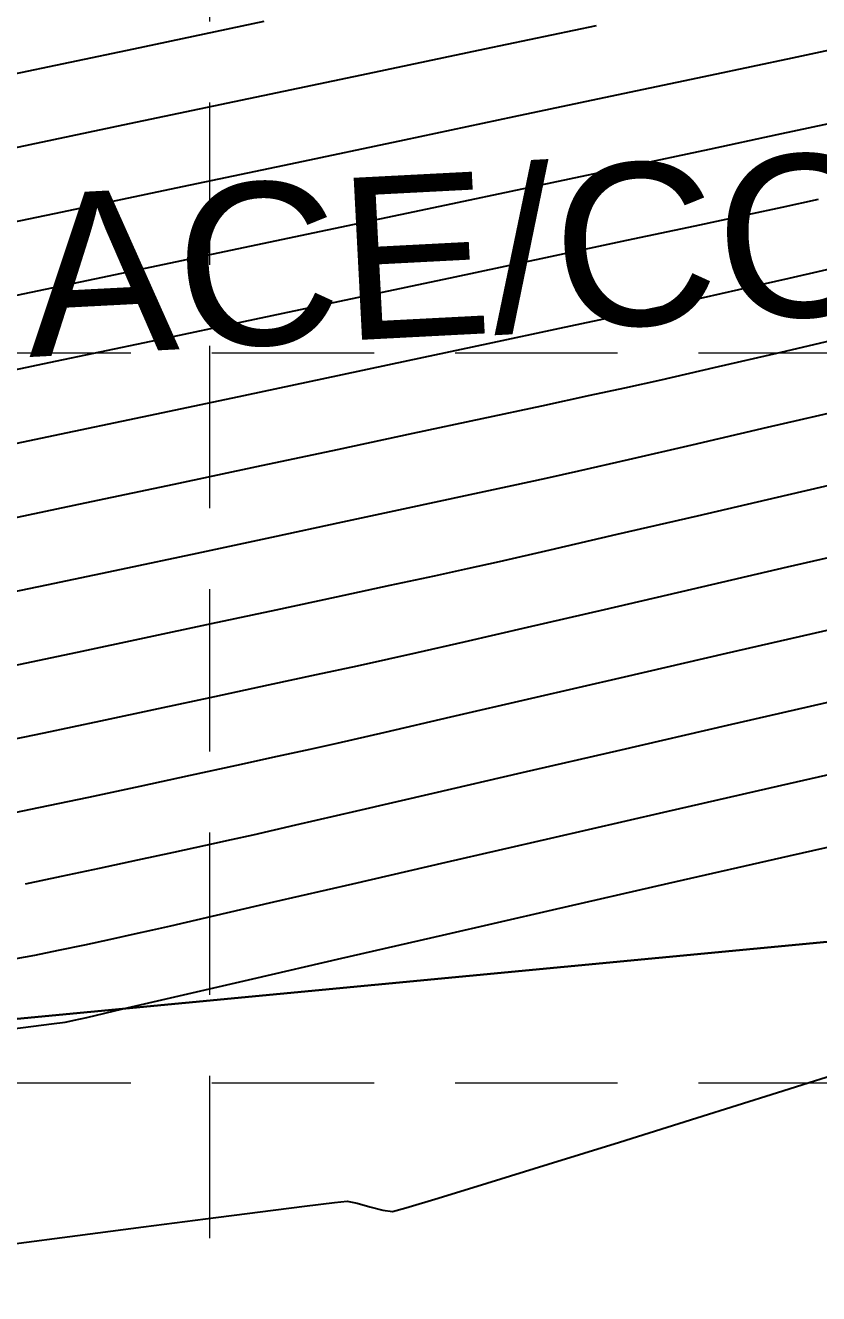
# Model space of a CAD drawing. Header units: inches. Extents: x 2547543 to 2548696, y 7125653 to 7126375.
# Drawn here: x 2547736.99 to 2547756.55, y 7125901.18 to 7125932.45 of the extents above; entities that cross this region are included whole.
import ezdxf

# ---------------------------------------------------------------- set-up
doc = ezdxf.new("R2010")
doc.units = ezdxf.units.IN
doc.header["$MEASUREMENT"] = 0
doc.linetypes.add('HIDDEN', pattern=[0.375, 0.25, -0.125])
for name, color, linetype in [('GRID', 254, 'HIDDEN'), ('V-AREA', 6, 'Continuous'), ('V-PROP-E', 3, 'Continuous'), ('V-PROP-SUBD-IDEN-N', 7, 'Continuous'), ('V-TOPO-MAJR-E', 6, 'Continuous'), ('V-TOPO-MINR-E', 14, 'Continuous')]:
    doc.layers.add(name, color=color, linetype=linetype)
doc.styles.get("Standard").update_dxf_attribs({"font": 'ARIAL.TTF'})

msp = doc.modelspace()

# ---------------------------------------------------------------- linework, layer by layer
at = {"layer": 'GRID', "color": 252, "linetype": 'HIDDEN', "lineweight": 0, "ltscale": 16}
for p, q in [((2547741.52313214, 7126356.547205457), (2547741.52313214, 7125726.296813901)), ((2547561.583313602, 7125924.376313471), (2548677.583313586, 7125924.376313471)), ((2547561.583313602, 7125906.376313471), (2548677.583313586, 7125906.376313471))]:
    msp.add_line(p, q, dxfattribs=at)
at = {"layer": 'V-AREA', "color": 7}
msp.add_line((2547666.211702047, 7125901.243125121), (2547799.012335579, 7125913.874504047), dxfattribs=at)
at = {"layer": 'V-PROP-E', "color": 7}
msp.add_line((2547799.012335579, 7125913.874504048), (2547666.211702047, 7125901.243125121), dxfattribs=at)
at = {"layer": 'V-TOPO-MAJR-E', "color": 35}
for points, elevation in [([(2547755.897154035, 7125931.65059773), (2547757.55294451, 7125932.002142238)], 575), ([(2547737.904724526, 7125927.855258941), (2547740.703842878, 7125928.44250093)], 575), ([(2547755.286973188, 7125922.537992883), (2547757.364526437, 7125923.020364459)], 570), ([(2547744.81476844, 7125920.205499886), (2547746.424456847, 7125920.551033174)], 570), ([(2547755.637359215, 7125913.713631561), (2547758.60419351, 7125914.386670048)], 565), ([(2547752.725555179, 7125913.048948716), (2547755.637359215, 7125913.713631561)], 565), ([(2547749.943147483, 7125912.410645229), (2547752.725555179, 7125913.048948716)], 565), ([(2547740.574866959, 7125910.245648107), (2547741.594801732, 7125910.48169911)], 565), ([(2547737.222305476, 7125909.525712142), (2547737.804935497, 7125909.64369111)], 565), ([(2547738.449202531, 7125909.779742486), (2547739.092976508, 7125909.918645037)], 565), ([(2547736.763442537, 7125909.441026811), (2547737.222305476, 7125909.525712142)], 565)]:
    msp.add_lwpolyline(points, dxfattribs=dict(at, elevation=elevation))
at = {"layer": 'V-TOPO-MAJR-E', "color": 35, "extrusion": (0.2073899714613969, -0.9782583502006212, 0), "elevation": -6442623.117354749}
msp.add_lwpolyline([(3970208.182490291, 575.0000000000009), (3970210.24231714, 575.0000000000009)], dxfattribs=at)
at = {"layer": 'V-TOPO-MAJR-E', "color": 35, "extrusion": (0.2071207474538189, -0.9783153867614326, 0), "elevation": -6443715.472474772}
msp.add_lwpolyline([(3968432.665679939, 575), (3968435.025847827, 575)], dxfattribs=at)
at = {"layer": 'V-TOPO-MAJR-E', "color": 35, "extrusion": (0.2068462416188072, -0.9783734626042215, 0), "elevation": -6444828.689580818}
msp.add_lwpolyline([(3966621.925212322, 575), (3966624.518933235, 575)], dxfattribs=at)
at = {"layer": 'V-TOPO-MAJR-E', "color": 35, "extrusion": (0.2065478648539977, -0.9784364974408174, 0), "elevation": -6446038.060541204}
msp.add_lwpolyline([(3964653.549671693, 575), (3964656.310157703, 575)], dxfattribs=at)
at = {"layer": 'V-TOPO-MAJR-E', "color": 35, "extrusion": (0.2062088821319386, -0.9785079953326372, 0), "elevation": -6447411.191474453}
msp.add_lwpolyline([(3962417.280677725, 575.0000000000009), (3962420.141141038, 575.0000000000009)], dxfattribs=at)
at = {"layer": 'V-TOPO-MAJR-E', "color": 35, "extrusion": (0.2058100170865926, -0.978591966483895, 0), "elevation": -6449025.769780396}
msp.add_lwpolyline([(3959786.039973618, 575.0000000000009), (3959788.933626625, 575.0000000000009)], dxfattribs=at)
at = {"layer": 'V-TOPO-MAJR-E', "color": 35, "extrusion": (0.2047166564576023, -0.9788212761116404, 0), "elevation": -6453445.411378543}
msp.add_lwpolyline([(3952573.432116331, 575), (3952576.191787162, 575)], dxfattribs=at)
at = {"layer": 'V-TOPO-MAJR-E', "color": 35, "extrusion": (0.2262009868238918, -0.9740806504391193, 0), "elevation": -6364918.500687766}
msp.add_lwpolyline([(4093607.929728514, 570.0000000000009), (4093609.83721915, 570.0000000000009)], dxfattribs=at)
at = {"layer": 'V-TOPO-MAJR-E', "color": 35, "extrusion": (0.2254604135021477, -0.9742523297090137, 0), "elevation": -6368028.672012178}
msp.add_lwpolyline([(4088766.443880362, 570), (4088768.05837215, 570)], dxfattribs=at)
at = {"layer": 'V-TOPO-MAJR-E', "color": 35, "extrusion": (0.2232805449271099, -0.9747542245392185, 0), "elevation": -6377158.899503082}
msp.add_lwpolyline([(4074510.320665821, 570.0000000000009), (4074511.574490853, 570.0000000000009)], dxfattribs=at)
at = {"layer": 'V-TOPO-MAJR-E', "color": 35, "extrusion": (0.2101840479543218, -0.9776618362120592, 0), "elevation": -6431244.914433613}
msp.add_lwpolyline([(3988591.896582155, 570.0000000000005), (3988592.75579723, 570.0000000000005)], dxfattribs=at)
at = {"layer": 'V-TOPO-MAJR-E', "color": 35, "extrusion": (0.2172336697024791, -0.9761196303464008, 0), "elevation": -6402294.604235828}
msp.add_lwpolyline([(4034898.650722118, 570.0000000000005), (4034899.476231898, 570.0000000000005)], dxfattribs=at)
at = {"layer": 'V-TOPO-MAJR-E', "color": 35, "extrusion": (0.2104470313099369, -0.9776052613467433, 0), "elevation": -6430171.750828846}
msp.add_lwpolyline([(3990320.576745955, 570.0000000000005), (3990321.756669719, 570.0000000000005)], dxfattribs=at)
at = {"layer": 'V-TOPO-MAJR-E', "color": 35, "extrusion": (0.2102825789145865, -0.9776406481959672, 0), "elevation": -6430842.897949835}
msp.add_lwpolyline([(3989237.416456656, 570.0000000000009), (3989238.858760865, 570.0000000000009)], dxfattribs=at)
at = {"layer": 'V-TOPO-MAJR-E', "color": 35, "extrusion": (0.2092745178749184, -0.9778569303166085, 0), "elevation": -6434952.390052225}
msp.add_lwpolyline([(3982601.647139225, 570), (3982603.439220651, 570)], dxfattribs=at)
at = {"layer": 'V-TOPO-MAJR-E', "color": 35, "extrusion": (-0.2084633015459971, 0.9780301896713325, 0), "elevation": 6438253.793097961}
msp.add_lwpolyline([(-3977260.525453627, 570.0000000000005), (-3977262.40493316, 570.0000000000005)], dxfattribs=at)
at = {"layer": 'V-TOPO-MAJR-E', "color": 35, "extrusion": (0.2073979921752192, -0.9782566497814813, 0), "elevation": -6442581.662199385}
msp.add_lwpolyline([(3970244.269906302, 570), (3970246.178458472, 570)], dxfattribs=at)
at = {"layer": 'V-TOPO-MAJR-E', "color": 35, "extrusion": (0.2059909743396733, -0.9785538914595312, 0), "elevation": -6448284.497049128}
msp.add_lwpolyline([(3960973.389738802, 570.0000000000005), (3960975.26904013, 570.0000000000005)], dxfattribs=at)
at = {"layer": 'V-TOPO-MAJR-E', "color": 35, "extrusion": (0.2040877358888432, -0.9789526015388926, 0), "elevation": -6455974.624648995}
msp.add_lwpolyline([(3948425.084253497, 570), (3948426.87598381, 570)], dxfattribs=at)
at = {"layer": 'V-TOPO-MAJR-E', "color": 35, "extrusion": (0.2244391281288406, -0.9744881106328418, 0), "elevation": -6372302.145654464}
msp.add_lwpolyline([(4082082.950876767, 565.0000000000005), (4082085.59703042, 565.0000000000005)], dxfattribs=at)
at = {"layer": 'V-TOPO-MAJR-E', "color": 35, "extrusion": (0.2250947975090195, -0.9743368678924007, 0), "elevation": -6369553.923287822}
msp.add_lwpolyline([(4086367.503657248, 565), (4086369.864767504, 565)], dxfattribs=at)
at = {"layer": 'V-TOPO-MAJR-E', "color": 35, "extrusion": (0.2255619790756021, -0.9742288199368246, 0), "elevation": -6367593.723611588}
msp.add_lwpolyline([(4089419.319856311, 565.0000000000009), (4089421.319409337, 565.0000000000009)], dxfattribs=at)
at = {"layer": 'V-TOPO-MAJR-E', "color": 35, "extrusion": (0.2257785477008978, -0.9741786527111305, 0), "elevation": -6366684.475210261}
msp.add_lwpolyline([(4090833.193884688, 565.0000000000005), (4090834.755365754, 565.0000000000005)], dxfattribs=at)
at = {"layer": 'V-TOPO-MAJR-E', "color": 35, "extrusion": (-0.2227528512650393, 0.9748749495465023, 0), "elevation": 6379354.913863859}
msp.add_lwpolyline([(-4071044.833664089, 565.0000000000009), (-4071045.289457875, 565.0000000000009)], dxfattribs=at)
at = {"layer": 'V-TOPO-MAJR-E', "color": 35, "extrusion": (0.2127432671614766, -0.977108132336161, 0), "elevation": -6420770.193288139}
msp.add_lwpolyline([(4005405.944409018, 565.0000000000009), (4005406.539175177, 565.0000000000009)], dxfattribs=at)
at = {"layer": 'V-TOPO-MAJR-E', "color": 35, "extrusion": (0.2118659383504262, -0.9772987384453607, 0), "elevation": -6424363.640695528}
msp.add_lwpolyline([(3999640.38773413, 565.0000000000009), (3999640.854733255, 565.0000000000009)], dxfattribs=at)
at = {"layer": 'V-TOPO-MAJR-E', "color": 35, "extrusion": (0.2066156978774323, -0.9784221754389163, 0), "elevation": -6445745.390985948}
msp.add_lwpolyline([(3965087.959595723, 565.0000000000005), (3965088.618071225, 565.0000000000005)], dxfattribs=at)
at = {"layer": 'V-TOPO-MINR-E', "color": 35, "extrusion": (0.2053019193172398, -0.9786986880162135, 0), "elevation": -6451084.333644758}
msp.add_lwpolyline([(3956436.956128533, 577), (3956440.240039434, 577)], dxfattribs=at)
at = {"layer": 'V-TOPO-MINR-E', "color": 35}
for points, elevation in [([(2547748.315300239, 7125931.868499295), (2547751.06779228, 7125932.448996909)], 576), ([(2547736.517968291, 7125931.215941754), (2547739.662807211, 7125931.874370917)], 577), ([(2547751.836839503, 7125928.970785497), (2547753.851318764, 7125929.398666916)], 574), ([(2547749.550814392, 7125928.485988953), (2547751.836839503, 7125928.970785497)], 574), ([(2547749.821212989, 7125926.723993486), (2547751.818523576, 7125927.149191073)], 573), ([(2547747.579776132, 7125926.247711084), (2547749.821212989, 7125926.723993486)], 573), ([(2547754.577770995, 7125925.932326182), (2547755.814779277, 7125926.215857915)], 572), ([(2547737.571084185, 7125924.134891719), (2547740.089867034, 7125924.663934184)], 573), ([(2547735.157754607, 7125923.630554033), (2547737.571084185, 7125924.134891719)], 573), ([(2547742.105868905, 7125923.265377337), (2547744.306144859, 7125923.731858629)], 572), ([(2547739.877749852, 7125922.794711025), (2547742.105868905, 7125923.265377337)], 572), ([(2547748.247887398, 7125922.755045227), (2547749.721878275, 7125923.071521821)], 571), ([(2547744.679204068, 7125921.991156268), (2547746.548221114, 7125922.390757526)], 571), ([(2547742.697160904, 7125921.568738998), (2547744.679204068, 7125921.991156268)], 571), ([(2547753.556092292, 7125920.358823936), (2547755.781478729, 7125920.87465377)], 569), ([(2547747.888531832, 7125919.05540725), (2547748.673977652, 7125919.230668619)], 569), ([(2547744.659827888, 7125918.359443327), (2547745.977924419, 7125918.643622966)], 569), ([(2547751.262071412, 7125918.049295268), (2547753.420517419, 7125918.549132533)], 568), ([(2547749.369061596, 7125917.610692485), (2547751.262071412, 7125918.049295268)], 568), ([(2547739.922935538, 7125917.345240694), (2547741.576619401, 7125917.697628336)], 569), ([(2547754.273279028, 7125916.965746907), (2547756.934367281, 7125917.576974549)], 567), ([(2547746.645902872, 7125916.983308005), (2547747.808126055, 7125917.249853595)], 568), ([(2547736.669978802, 7125916.660624391), (2547738.268817324, 7125916.995364761)], 569), ([(2547745.949030127, 7125916.827585123), (2547746.645902872, 7125916.983308005)], 568), ([(2547751.761830985, 7125916.386470513), (2547754.273279028, 7125916.965746907)], 567), ([(2547749.473175568, 7125915.85715696), (2547751.761830985, 7125916.386470513)], 567), ([(2547740.265457759, 7125915.602034131), (2547741.660143525, 7125915.901220409)], 568), ([(2547737.448992284, 7125915.005752984), (2547738.844604345, 7125915.29958282)], 568), ([(2547745.856852263, 7125915.020464745), (2547747.48046519, 7125915.39581784)], 567), ([(2547736.130030574, 7125914.732431123), (2547737.448992284, 7125915.005752984)], 568), ([(2547744.675489204, 7125914.749109266), (2547745.856852263, 7125915.020464745)], 567), ([(2547743.20707717, 7125914.426321452), (2547744.009528423, 7125914.599762996)], 567), ([(2547749.233893161, 7125914.025196927), (2547751.675201985, 7125914.588143631)], 566), ([(2547747.038761224, 7125913.517704756), (2547749.233893161, 7125914.025196927)], 566), ([(2547738.55479757, 7125913.421695744), (2547739.819321412, 7125913.691832499)], 567), ([(2547737.31840214, 7125913.161945939), (2547738.55479757, 7125913.421695744)], 567), ([(2547736.167593745, 7125912.926407386), (2547737.31840214, 7125913.161945939)], 567), ([(2547742.605438922, 7125912.492785174), (2547743.657032886, 7125912.735015906)], 566), ([(2547736.676771807, 7125907.706185961), (2547737.629240193, 7125907.826757486)], 564), ([(2547737.629240193, 7125907.826757486), (2547737.968877531, 7125907.869909599)], 564), ([(2547737.968877531, 7125907.869909599), (2547738.08005018, 7125907.892526231)], 564), ([(2547738.08005018, 7125907.892526231), (2547738.191023311, 7125907.916296614)], 564), ([(2547738.191023311, 7125907.916296614), (2547738.504942576, 7125907.989389576)], 564), ([(2547748.364082803, 7125903.896835719), (2547749.880360891, 7125904.367153902)], 563), ([(2547747.165192264, 7125903.528818826), (2547748.364082803, 7125903.896835719)], 563), ([(2547743.866218077, 7125903.333858689), (2547744.607608309, 7125903.42381318)], 563), ([(2547744.918996975, 7125903.454210176), (2547745.16570738, 7125903.408212187)], 563), ([(2547745.16570738, 7125903.408212187), (2547745.48197906, 7125903.319379439)], 563), ([(2547741.427806563, 7125903.021619287), (2547742.778419692, 7125903.195932219)], 563), ([(2547745.797340871, 7125903.234694134), (2547746.041321668, 7125903.201138477)], 563), ([(2547738.272509723, 7125902.610176109), (2547739.897972103, 7125902.822505412)], 563), ([(2547736.635012835, 7125902.396216896), (2547738.272509723, 7125902.610176109)], 563)]:
    msp.add_lwpolyline(points, dxfattribs=dict(at, elevation=elevation))
at = {"layer": 'V-TOPO-MINR-E', "color": 35, "extrusion": (0.2060952767095346, -0.9785319294320552, 0), "elevation": -6447872.966255933}
msp.add_lwpolyline([(3961671.034269929, 576.0000000000005), (3961673.974929665, 576.0000000000005)], dxfattribs=at)
at = {"layer": 'V-TOPO-MINR-E', "color": 35, "extrusion": (0.2057929559102303, -0.9785955545053994, 0), "elevation": -6449096.590592321}
msp.add_lwpolyline([(3959675.813003886, 576), (3959678.817525219, 576)], dxfattribs=at)
at = {"layer": 'V-TOPO-MINR-E', "color": 35, "extrusion": (0.2054357889125187, -0.9786705965920767, 0), "elevation": -6450541.304836173}
msp.add_lwpolyline([(3957318.849038945, 576.0000000000009), (3957321.853663151, 576.0000000000009)], dxfattribs=at)
at = {"layer": 'V-TOPO-MINR-E', "color": 35, "extrusion": (0.2050005367753855, -0.9787618606800144, 0), "elevation": -6452300.555427833}
msp.add_lwpolyline([(3954446.848924074, 576), (3954449.789892659, 576)], dxfattribs=at)
at = {"layer": 'V-TOPO-MINR-E', "color": 35, "extrusion": (0.2084529532364666, -0.9780323953157152, 0), "elevation": -6438302.983553629}
msp.add_lwpolyline([(3977208.542059908, 574.0000000000005), (3977209.838085723, 574.0000000000005)], dxfattribs=at)
at = {"layer": 'V-TOPO-MINR-E', "color": 35, "extrusion": (0.2080826938710881, -0.97811123728917, 0), "elevation": -6439808.136262523}
msp.add_lwpolyline([(3974769.257431441, 574), (3974770.969904663, 574)], dxfattribs=at)
at = {"layer": 'V-TOPO-MINR-E', "color": 35, "extrusion": (0.2071201633547035, -0.9783155104218276, 0), "elevation": -6443716.060848176}
msp.add_lwpolyline([(3968423.82949418, 574.0000000000009), (3968426.37430393, 574.0000000000009)], dxfattribs=at)
at = {"layer": 'V-TOPO-MINR-E', "color": 35, "extrusion": (0.2170537776853514, -0.9761596475948583, 0), "elevation": -6403043.345055684}
msp.add_lwpolyline([(4033725.838767987, 573.0000000000005), (4033726.759509185, 573.0000000000005)], dxfattribs=at)
at = {"layer": 'V-TOPO-MINR-E', "color": 35, "extrusion": (0.2067400542792737, -0.9783959065514344, 0), "elevation": -6445257.379655787}
msp.add_lwpolyline([(3965917.345355332, 574.0000000000009), (3965920.028609076, 574.0000000000009)], dxfattribs=at)
at = {"layer": 'V-TOPO-MINR-E', "color": 35, "extrusion": (0.2089033852622174, -0.9779362840318307, 0), "elevation": -6436468.736258419}
msp.add_lwpolyline([(3980170.971756384, 573.0000000000005), (3980172.300381109, 573.0000000000005)], dxfattribs=at)
at = {"layer": 'V-TOPO-MINR-E', "color": 35, "extrusion": (0.2093418686828574, -0.9778425139133445, 0), "elevation": -6434683.388925489}
msp.add_lwpolyline([(3983057.998302243, 573.0000000000009), (3983058.862895796, 573.0000000000009)], dxfattribs=at)
at = {"layer": 'V-TOPO-MINR-E', "color": 35, "extrusion": (0.2085593318364173, -0.9780097162625467, 0), "elevation": -6437868.572331646}
msp.add_lwpolyline([(3977904.638091907, 573), (3977906.359208153, 573)], dxfattribs=at)
at = {"layer": 'V-TOPO-MINR-E', "color": 35, "extrusion": (-0.2062934881252062, 0.9784901618090678, 0), "elevation": 6447066.772213433}
msp.add_lwpolyline([(-3962972.533471161, 574.0000000000009), (-3962975.285668477, 574.0000000000009)], dxfattribs=at)
at = {"layer": 'V-TOPO-MINR-E', "color": 35, "extrusion": (-0.2057515947608271, 0.9786042516019315, 0), "elevation": 6449260.372074791}
msp.add_lwpolyline([(-3959398.960690354, 574), (-3959401.712331178, 574)], dxfattribs=at)
at = {"layer": 'V-TOPO-MINR-E', "color": 35, "extrusion": (0.2259863578608275, -0.9741304666525927, 0), "elevation": -6365823.772684902}
msp.add_lwpolyline([(4092208.672674515, 572), (4092210.25282106, 572)], dxfattribs=at)
at = {"layer": 'V-TOPO-MINR-E', "color": 35, "extrusion": (0.2050721413670246, -0.978746860447145, 0), "elevation": -6452007.662135407}
msp.add_lwpolyline([(3954917.874441084, 574), (3954920.556025887, 574)], dxfattribs=at)
at = {"layer": 'V-TOPO-MINR-E', "color": 35, "extrusion": (-0.2074264238172386, 0.9782506216212651, 0), "elevation": 6442471.612188672}
msp.add_lwpolyline([(-3970438.582244046, 573.0000000000009), (-3970441.051598181, 573.0000000000009)], dxfattribs=at)
at = {"layer": 'V-TOPO-MINR-E', "color": 35, "extrusion": (0.2168835493538953, -0.9761974831045492, 0), "elevation": -6403744.90421665}
msp.add_lwpolyline([(4032606.823058944, 572.0000000000009), (4032607.715024007, 572.0000000000009)], dxfattribs=at)
at = {"layer": 'V-TOPO-MINR-E', "color": 35, "extrusion": (0.2069265163796217, -0.9783564875948819, 0), "elevation": -6444499.642011283}
msp.add_lwpolyline([(3967143.422802674, 573.0000000000009), (3967145.99849129, 573.0000000000009)], dxfattribs=at)
at = {"layer": 'V-TOPO-MINR-E', "color": 35, "extrusion": (0.2094726217466193, -0.9778145124401652, 0), "elevation": -6434148.953297885}
msp.add_lwpolyline([(3983914.822924349, 572), (3983916.049758464, 572)], dxfattribs=at)
at = {"layer": 'V-TOPO-MINR-E', "color": 35, "extrusion": (0.2096644401316294, -0.9777734004074208, 0), "elevation": -6433367.28617005}
msp.add_lwpolyline([(3985178.18999155, 572), (3985179.035990633, 572)], dxfattribs=at)
at = {"layer": 'V-TOPO-MINR-E', "color": 35, "extrusion": (0.2092022032703375, -0.9778724038169994, 0), "elevation": -6435250.442052295}
msp.add_lwpolyline([(3982133.785033619, 572.0000000000009), (3982135.333914005, 572.0000000000009)], dxfattribs=at)
at = {"layer": 'V-TOPO-MINR-E', "color": 35, "extrusion": (0.2063177522185317, -0.9784850459355486, 0), "elevation": -6446966.713544494}
msp.add_lwpolyline([(3963130.338006881, 573.0000000000009), (3963132.948491551, 573.0000000000009)], dxfattribs=at)
at = {"layer": 'V-TOPO-MINR-E', "color": 35, "extrusion": (0.2088687548879948, -0.9779436810121218, 0), "elevation": -6436607.901168893}
msp.add_lwpolyline([(3979937.441223809, 572.0000000000005), (3979939.253361858, 572.0000000000005)], dxfattribs=at)
at = {"layer": 'V-TOPO-MINR-E', "color": 35, "extrusion": (0.2265591405374401, -0.9739974105914946, 0), "elevation": -6363414.582435144}
msp.add_lwpolyline([(4095950.68626284, 571), (4095952.658231927, 571)], dxfattribs=at)
at = {"layer": 'V-TOPO-MINR-E', "color": 35, "extrusion": (0.2084677780235144, -0.9780292355169854, 0), "elevation": -6438239.1442822}
msp.add_lwpolyline([(3977296.065065394, 572.0000000000009), (3977298.081672701, 572.0000000000009)], dxfattribs=at)
at = {"layer": 'V-TOPO-MINR-E', "color": 35, "extrusion": (0.2257696877836951, -0.9741807060694915, 0), "elevation": -6366732.064845884}
msp.add_lwpolyline([(4090790.403212235, 571.0000000000009), (4090792.097712682, 571.0000000000009)], dxfattribs=at)
at = {"layer": 'V-TOPO-MINR-E', "color": 35, "extrusion": (0.20798569655388, -0.9781318674028555, 0), "elevation": -6440198.712658485}
msp.add_lwpolyline([(3974120.106794904, 572), (3974122.269083353, 572)], dxfattribs=at)
at = {"layer": 'V-TOPO-MINR-E', "color": 35, "extrusion": (0.2234048165953862, -0.9747257501071682, 0), "elevation": -6376641.117206106}
msp.add_lwpolyline([(4075325.805764064, 571), (4075327.148942338, 571)], dxfattribs=at)
at = {"layer": 'V-TOPO-MINR-E', "color": 35, "extrusion": (0.2170793482070688, -0.97615396151529, 0), "elevation": -6402934.171677914}
msp.add_lwpolyline([(4033888.811989596, 571), (4033889.730016103, 571)], dxfattribs=at)
at = {"layer": 'V-TOPO-MINR-E', "color": 35, "extrusion": (0.2100035166257857, -0.9777006305637752, 0), "elevation": -6431983.079432328}
msp.add_lwpolyline([(3987406.633029831, 571.0000000000009), (3987407.50616636, 571.0000000000009)], dxfattribs=at)
at = {"layer": 'V-TOPO-MINR-E', "color": 35, "extrusion": (0.2101104052512311, -0.9776776654936756, 0), "elevation": -6431547.106510421}
msp.add_lwpolyline([(3988108.584694661, 571), (3988109.803901023, 571)], dxfattribs=at)
at = {"layer": 'V-TOPO-MINR-E', "color": 35, "extrusion": (0.2057680265878386, -0.9786007966653955, 0), "elevation": -6449190.316976584}
msp.add_lwpolyline([(3959505.098539029, 572.0000000000009), (3959507.345147186, 572.0000000000009)], dxfattribs=at)
at = {"layer": 'V-TOPO-MINR-E', "color": 35, "extrusion": (0.2095695139351564, -0.9777937506596073, 0), "elevation": -6433752.375627409}
msp.add_lwpolyline([(3984546.744885893, 571.0000000000005), (3984548.48315256, 571.0000000000005)], dxfattribs=at)
at = {"layer": 'V-TOPO-MINR-E', "color": 35, "extrusion": (0.2045866594500869, -0.9788484554695145, 0), "elevation": -6453964.927949516}
msp.add_lwpolyline([(3951715.580592857, 572), (3951717.737736167, 572)], dxfattribs=at)
at = {"layer": 'V-TOPO-MINR-E', "color": 35, "extrusion": (0.2076303581846554, -0.9782073575475252, 0), "elevation": -6441640.179073231}
msp.add_lwpolyline([(3971776.215049732, 571), (3971778.299213814, 571)], dxfattribs=at)
at = {"layer": 'V-TOPO-MINR-E', "color": 35, "extrusion": (0.2251690034982422, -0.9743197215819911, 0), "elevation": -6369249.612135508}
msp.add_lwpolyline([(4086865.206022375, 569), (4086867.671782238, 569)], dxfattribs=at)
at = {"layer": 'V-TOPO-MINR-E', "color": 35, "extrusion": (0.2065930080236419, -0.978426966633557, 0), "elevation": -6445847.995283277}
msp.add_lwpolyline([(3964941.562527943, 571.0000000000009), (3964943.646609372, 571.0000000000009)], dxfattribs=at)
at = {"layer": 'V-TOPO-MINR-E', "color": 35, "extrusion": (0.2052400339891449, -0.9787116676775314, 0), "elevation": -6451323.776545983}
msp.add_lwpolyline([(3956023.694375849, 571), (3956025.720686276, 571)], dxfattribs=at)
at = {"layer": 'V-TOPO-MINR-E', "color": 35, "extrusion": (0.2259536119501013, -0.9741380627235049, 0), "elevation": -6365956.135108964}
msp.add_lwpolyline([(4091989.129374905, 569), (4091991.156973697, 569)], dxfattribs=at)
at = {"layer": 'V-TOPO-MINR-E', "color": 35, "extrusion": (0.2254066105708403, -0.9742647791596315, 0), "elevation": -6368252.729911685}
msp.add_lwpolyline([(4088412.387967232, 569), (4088414.0833612, 569)], dxfattribs=at)
at = {"layer": 'V-TOPO-MINR-E', "color": 35, "extrusion": (0.22420534298641, -0.9745419253045743, 0), "elevation": -6373286.45511591}
msp.add_lwpolyline([(4080563.955356363, 568.0000000000009), (4080566.509791507, 568.0000000000009)], dxfattribs=at)
at = {"layer": 'V-TOPO-MINR-E', "color": 35, "extrusion": (0.2235319261281428, -0.9746966081819731, 0), "elevation": -6376106.135926752}
msp.add_lwpolyline([(4076152.442091068, 569.0000000000005), (4076153.729867017, 569.0000000000005)], dxfattribs=at)
at = {"layer": 'V-TOPO-MINR-E', "color": 35, "extrusion": (0.2104155381858336, -0.9776120402746511, 0), "elevation": -6430298.523461453}
msp.add_lwpolyline([(3990112.270041437, 569), (3990113.104525242, 569)], dxfattribs=at)
at = {"layer": 'V-TOPO-MINR-E', "color": 35, "extrusion": (0.2250804169297581, -0.9743401900336075, 0), "elevation": -6369619.431201525}
msp.add_lwpolyline([(4086283.269951962, 568.0000000000009), (4086285.689275461, 568.0000000000009)], dxfattribs=at)
at = {"layer": 'V-TOPO-MINR-E', "color": 35, "extrusion": (0.2108901704466747, -0.977509762615685, 0), "elevation": -6428360.458207265}
msp.add_lwpolyline([(3993232.763428751, 569.0000000000009), (3993233.883423699, 569.0000000000009)], dxfattribs=at)
at = {"layer": 'V-TOPO-MINR-E', "color": 35, "extrusion": (0.2102720568219205, -0.9776429113535673, 0), "elevation": -6430884.061114935}
msp.add_lwpolyline([(3989164.497156948, 569), (3989166.016804873, 569)], dxfattribs=at)
at = {"layer": 'V-TOPO-MINR-E', "color": 35, "extrusion": (0.20949776181126, -0.9778091264638886, 0), "elevation": -6434041.201196278}
msp.add_lwpolyline([(3984068.773994331, 569.0000000000009), (3984070.407785039, 569.0000000000009)], dxfattribs=at)
at = {"layer": 'V-TOPO-MINR-E', "color": 35, "extrusion": (0.2252286910955416, -0.9743059256246928, 0), "elevation": -6368997.497977807}
msp.add_lwpolyline([(4087246.801494206, 568.0000000000009), (4087248.403594225, 568.0000000000009)], dxfattribs=at)
at = {"layer": 'V-TOPO-MINR-E', "color": 35, "extrusion": (0.206939518669724, -0.9783537374655157, 0), "elevation": -6444439.794238662}
msp.add_lwpolyline([(3967223.090482541, 569.0000000000009), (3967224.781198437, 569.0000000000009)], dxfattribs=at)
at = {"layer": 'V-TOPO-MINR-E', "color": 35, "extrusion": (0.2107231422815092, -0.9775457827165983, 0), "elevation": -6429040.910680465}
msp.add_lwpolyline([(3992133.099704944, 568), (3992133.893453119, 568)], dxfattribs=at)
at = {"layer": 'V-TOPO-MINR-E', "color": 35, "extrusion": (0.211504060251535, -0.9773771188733217, 0), "elevation": -6425849.446200943}
msp.add_lwpolyline([(3997267.112531068, 568), (3997268.143585312, 568)], dxfattribs=at)
at = {"layer": 'V-TOPO-MINR-E', "color": 35, "extrusion": (-0.2108041034398174, 0.9775283269414421, 0), "elevation": 6428710.252382579}
msp.add_lwpolyline([(-3992661.95526342, 568.0000000000009), (-3992663.302650584, 568.0000000000009)], dxfattribs=at)
at = {"layer": 'V-TOPO-MINR-E', "color": 35, "extrusion": (0.2114154215792227, -0.9773962960429508, 0), "elevation": -6426211.92976953}
msp.add_lwpolyline([(3996683.1236801, 568.0000000000005), (3996684.339280647, 568.0000000000005)], dxfattribs=at)
at = {"layer": 'V-TOPO-MINR-E', "color": 35, "extrusion": (0.2082012084327608, -0.9780860170798569, 0), "elevation": -6439315.807199666}
msp.add_lwpolyline([(3975531.915641341, 568), (3975533.368328926, 568)], dxfattribs=at)
at = {"layer": 'V-TOPO-MINR-E', "color": 35, "extrusion": (0.2255477708757238, -0.9742321094343955, 0), "elevation": -6367656.822745483}
msp.add_lwpolyline([(4089331.735175484, 567), (4089333.780591929, 567)], dxfattribs=at)
at = {"layer": 'V-TOPO-MINR-E', "color": 35, "extrusion": (0.2228729521273672, -0.9748474994633942, 0), "elevation": -6378855.083356665}
msp.add_lwpolyline([(4071845.658928003, 566), (4071848.460554868, 566)], dxfattribs=at)
at = {"layer": 'V-TOPO-MINR-E', "color": 35, "extrusion": (0.2239080878775763, -0.9746102647638222, 0), "elevation": -6374527.297453679}
msp.add_lwpolyline([(4078614.844531245, 566), (4078617.532769392, 566)], dxfattribs=at)
at = {"layer": 'V-TOPO-MINR-E', "color": 35, "extrusion": (0.2188219471303037, -0.9757648053983616, 0), "elevation": -6395714.367768506}
msp.add_lwpolyline([(4045305.445466741, 567), (4045306.127968074, 567)], dxfattribs=at)
at = {"layer": 'V-TOPO-MINR-E', "color": 35, "extrusion": (0.2124823535099133, -0.9771649039168816, 0), "elevation": -6421843.012937673}
msp.add_lwpolyline([(4003695.286740269, 567.0000000000009), (4003696.314363478, 567.0000000000009)], dxfattribs=at)
at = {"layer": 'V-TOPO-MINR-E', "color": 35, "extrusion": (-0.2122545687582745, 0.9772144074056826, 0), "elevation": 6422776.107376793}
msp.add_lwpolyline([(-4002197.059087803, 567.0000000000005), (-4002198.234269816, 567.0000000000005)], dxfattribs=at)
at = {"layer": 'V-TOPO-MINR-E', "color": 35, "extrusion": (0.2110534468462674, -0.9774745227238969, 0), "elevation": -6427689.814360387}
msp.add_lwpolyline([(3994299.410506125, 567.0000000000009), (3994300.674164257, 567.0000000000009)], dxfattribs=at)
at = {"layer": 'V-TOPO-MINR-E', "color": 35, "extrusion": (0.2255344640333987, -0.9742351900507227, 0), "elevation": -6367710.947326416}
msp.add_lwpolyline([(4089241.975261481, 566.0000000000009), (4089243.906472601, 566.0000000000009)], dxfattribs=at)
at = {"layer": 'V-TOPO-MINR-E', "color": 35, "extrusion": (0.2254248433649152, -0.9742605606273423, 0), "elevation": -6368171.021377522}
msp.add_lwpolyline([(4088523.92575863, 566), (4088525.465669581, 566)], dxfattribs=at)
at = {"layer": 'V-TOPO-MINR-E', "color": 35, "extrusion": (0.2201651390554951, -0.9754626141194108, 0), "elevation": -6390137.123194327}
msp.add_lwpolyline([(4054104.627995897, 566.0000000000009), (4054105.176876187, 566.0000000000009)], dxfattribs=at)
at = {"layer": 'V-TOPO-MINR-E', "color": 35, "extrusion": (0.2202359575783368, -0.9754466274428105, 0), "elevation": -6389839.355336863}
msp.add_lwpolyline([(4054581.867687717, 564.0000000000009), (4054584.93029722, 564.0000000000009)], dxfattribs=at)
at = {"layer": 'V-TOPO-MINR-E', "color": 35, "extrusion": (0.2128609260488921, -0.9770825073460317, 0), "elevation": -6420289.592031895}
msp.add_lwpolyline([(4006181.061112547, 566), (4006181.866893983, 566)], dxfattribs=at)
at = {"layer": 'V-TOPO-MINR-E', "color": 35, "extrusion": (0.2115255235751018, -0.977372473971044, 0), "elevation": -6425758.128968003}
msp.add_lwpolyline([(3997404.666053321, 566), (3997405.315447212, 566)], dxfattribs=at)
at = {"layer": 'V-TOPO-MINR-E', "color": 35, "extrusion": (0.2105675892974635, -0.9775793013037125, 0), "elevation": -6429672.527670329}
msp.add_lwpolyline([(3991102.775221075, 566), (3991103.737257167, 566)], dxfattribs=at)
at = {"layer": 'V-TOPO-MINR-E', "color": 35, "extrusion": (0.2123705534411088, -0.9771892078973842, 0), "elevation": -6422299.273003436}
msp.add_lwpolyline([(4002957.644368257, 566.0000000000005), (4002958.554363195, 566.0000000000005)], dxfattribs=at)
at = {"layer": 'V-TOPO-MINR-E', "color": 35, "extrusion": (0.2216020572283864, -0.9751371843141594, 0), "elevation": -6384153.802509397}
msp.add_lwpolyline([(4063525.148128637, 564.0000000000005), (4063528.188003455, 564.0000000000005)], dxfattribs=at)
at = {"layer": 'V-TOPO-MINR-E', "color": 35, "extrusion": (-0.2073700727885997, 0.9782625684915329, 0), "elevation": 6442687.866227672}
msp.add_lwpolyline([(-3970057.379449627, 566.0000000000009), (-3970058.341362095, 566.0000000000009)], dxfattribs=at)
at = {"layer": 'V-TOPO-MINR-E', "color": 35, "extrusion": (0.2022237487830685, -0.9793393464106925, 0), "elevation": -6463472.374947811}
msp.add_lwpolyline([(3936127.568451745, 566), (3936128.478091909, 566)], dxfattribs=at)
at = {"layer": 'V-TOPO-MINR-E', "color": 35, "extrusion": (0.2227217724306214, -0.974882050345252, 0), "elevation": -6379482.982875132}
msp.add_lwpolyline([(4070851.174329724, 564), (4070854.121038432, 564)], dxfattribs=at)
at = {"layer": 'V-TOPO-MINR-E', "color": 35, "extrusion": (0.2236555817813869, -0.9746682413714061, 0), "elevation": -6375580.286476695}
msp.add_lwpolyline([(4076957.901399606, 564), (4076960.684508116, 564)], dxfattribs=at)
at = {"layer": 'V-TOPO-MINR-E', "color": 35, "extrusion": (0.2244452617973726, -0.9744866979372827, 0), "elevation": -6372274.719196284}
msp.add_lwpolyline([(4082120.014274645, 564), (4082122.56334702, 564)], dxfattribs=at)
at = {"layer": 'V-TOPO-MINR-E', "color": 35, "extrusion": (0.2251202020730115, -0.9743309984900442, 0), "elevation": -6369445.643466748}
msp.add_lwpolyline([(4086530.650505651, 564.0000000000009), (4086532.895104627, 564.0000000000009)], dxfattribs=at)
at = {"layer": 'V-TOPO-MINR-E', "color": 35, "extrusion": (0.2257007471897214, -0.9741966807159639, 0), "elevation": -6367009.427715383}
msp.add_lwpolyline([(4090323.485340443, 564.0000000000009), (4090325.355027776, 564.0000000000009)], dxfattribs=at)
at = {"layer": 'V-TOPO-MINR-E', "color": 35, "extrusion": (0.2261986043151753, -0.9740812037021692, 0), "elevation": -6364918.13817944}
msp.add_lwpolyline([(4093575.539837589, 564.0000000000009), (4093576.964174307, 564.0000000000009)], dxfattribs=at)
at = {"layer": 'V-TOPO-MINR-E', "color": 35, "extrusion": (0.2266081128270387, -0.9739860179699543, 0), "elevation": -6363196.532424018}
msp.add_lwpolyline([(4096250.242912434, 564), (4096251.151458996, 564)], dxfattribs=at)
at = {"layer": 'V-TOPO-MINR-E', "color": 35, "extrusion": (0.3012082139472064, -0.9535583945678072, 0), "elevation": -6027562.724561193}
msp.add_lwpolyline([(4575815.132798773, 563), (4575817.210761374, 563)], dxfattribs=at)
at = {"layer": 'V-TOPO-MINR-E', "color": 35, "extrusion": (0.3002345047938532, -0.9538654213940191, 0), "elevation": -6032231.34178596}
msp.add_lwpolyline([(4569656.720195128, 563.0000000000005), (4569658.80206006, 563.0000000000005)], dxfattribs=at)
at = {"layer": 'V-TOPO-MINR-E', "color": 35, "extrusion": (0.2992030360448308, -0.9541894692468345, 0), "elevation": -6037168.404327048}
msp.add_lwpolyline([(4563130.16398613, 563.0000000000005), (4563132.16541495, 563.0000000000005)], dxfattribs=at)
at = {"layer": 'V-TOPO-MINR-E', "color": 35, "extrusion": (0.2979640252795169, -0.9545770998925269, 0), "elevation": -6043087.315151528}
msp.add_lwpolyline([(4555286.841040497, 563.0000000000005), (4555288.677695362, 563.0000000000005)], dxfattribs=at)
at = {"layer": 'V-TOPO-MINR-E', "color": 35, "extrusion": (0.09715573180348272, -0.9952691916148765, 0), "elevation": -6844664.148343661}
msp.add_lwpolyline([(3228014.077956995, 563), (3228014.390825783, 563)], dxfattribs=at)
at = {"layer": 'V-TOPO-MINR-E', "color": 35, "extrusion": (0.2873845259716633, -0.9578152923356582, 0), "elevation": -6093116.260246877}
msp.add_lwpolyline([(4488144.767228286, 563), (4488145.603575373, 563)], dxfattribs=at)
at = {"layer": 'V-TOPO-MINR-E', "color": 35, "extrusion": (0.1257870565136385, -0.9920572646846727, 0), "elevation": -6748830.968112992}
msp.add_lwpolyline([(3423853.119896611, 563), (3423854.216404267, 563)], dxfattribs=at)
at = {"layer": 'V-TOPO-MINR-E', "color": 35, "extrusion": (-0.2593457863013891, -0.9657845324541673, 0), "elevation": -7542834.260940138}
msp.add_lwpolyline([(612500.1796532241, 563.0000000000005), (612500.506187561, 563.0000000000005)], dxfattribs=at)
at = {"layer": 'V-TOPO-MINR-E', "color": 35, "extrusion": (0.2611393762774372, -0.9653011064727063, 0), "elevation": -6213325.432532321}
msp.add_lwpolyline([(4320195.990057956, 563), (4320196.324466115, 563)], dxfattribs=at)
at = {"layer": 'V-TOPO-MINR-E', "color": 35, "extrusion": (0.1290652761538985, -0.9916360998326543, 0), "elevation": -6737477.729195694}
msp.add_lwpolyline([(3446137.471445607, 563), (3446139.014183371, 563)], dxfattribs=at)

# ---------------------------------------------------------------- texts
at = {"layer": 'V-PROP-SUBD-IDEN-N'}
msp.add_text('OPEN SPACE/COMMON AREA ', height=4, rotation=2.967887763375186, dxfattribs=at).set_placement((2547712.272549716, 7125922.984160366))

doc.saveas('drawing.dxf')
